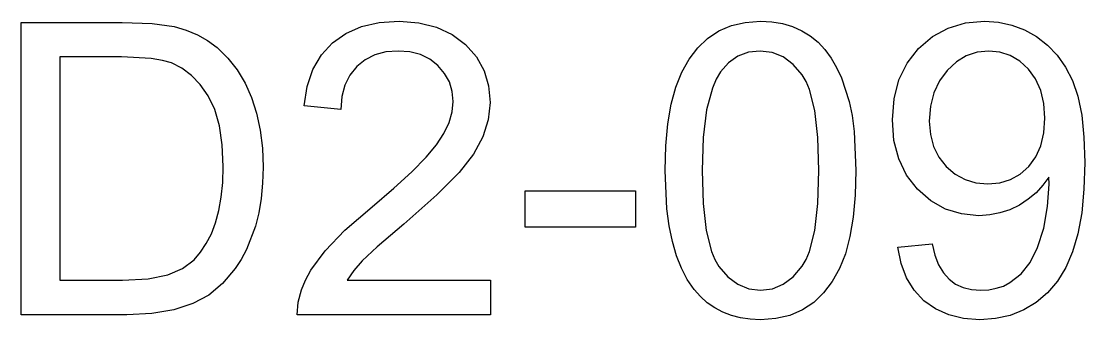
# Model space of a CAD drawing. Header units: millimetres. Extents: x 16 to 413, y -322 to -17.
# Drawn here: x 402 to 412.68, y -130 to -127 of the extents above; entities that cross this region are included whole.
import ezdxf

# ---------------------------------------------------------------- set-up
doc = ezdxf.new("R2010")
doc.units = ezdxf.units.MM
doc.layers.add('engrave', color=5, linetype='Continuous')

msp = doc.modelspace()

# ---------------------------------------------------------------- linework, layer by layer
at = {"layer": 'engrave'}
for points in [[(406.713, -129.603), (406.713, -129.95), (404.772, -129.95), (404.78, -129.822), (404.814, -129.699), (404.856, -129.601), (404.91, -129.503), (405.051, -129.309), (405.251, -129.101), (405.523, -128.864), (405.743, -128.678), (405.924, -128.512), (406.067, -128.366), (406.17, -128.241), (406.244, -128.128), (406.297, -128.018), (406.328, -127.911), (406.339, -127.808), (406.329, -127.705), (406.3, -127.61), (406.252, -127.524), (406.185, -127.446), (406.103, -127.381), (406.009, -127.335), (405.903, -127.308), (405.786, -127.299), (405.662, -127.308), (405.551, -127.338), (405.453, -127.387), (405.369, -127.455), (405.3, -127.541), (405.251, -127.641), (405.221, -127.757), (405.21, -127.888), (404.84, -127.85), (404.872, -127.655), (404.93, -127.484), (405.015, -127.338), (405.126, -127.217), (405.261, -127.122), (405.417, -127.054), (405.595, -127.014), (405.794, -127), (405.994, -127.015), (406.172, -127.059), (406.329, -127.132), (406.463, -127.234), (406.571, -127.359), (406.648, -127.497), (406.694, -127.649), (406.709, -127.816), (406.691, -127.99), (406.637, -128.162), (406.541, -128.337), (406.398, -128.521), (406.175, -128.744), (405.842, -129.038), (405.575, -129.267), (405.425, -129.408), (405.341, -129.505), (405.273, -129.603), (406.713, -129.603)], [(408.467, -128.501), (408.474, -128.253), (408.494, -128.031), (408.527, -127.834), (408.574, -127.662), (408.634, -127.513), (408.707, -127.381), (408.794, -127.268), (408.893, -127.172), (409.005, -127.097), (409.132, -127.043), (409.271, -127.011), (409.425, -127), (409.539, -127.006), (409.647, -127.024), (409.747, -127.054), (409.84, -127.095), (409.925, -127.148), (410.003, -127.211), (410.072, -127.285), (410.134, -127.37), (410.189, -127.464), (410.238, -127.569), (410.317, -127.807), (410.346, -127.947), (410.366, -128.109), (410.383, -128.501), (410.376, -128.747), (410.356, -128.968), (410.323, -129.164), (410.277, -129.336), (410.217, -129.485), (410.144, -129.617), (410.058, -129.731), (409.959, -129.827), (409.846, -129.902), (409.72, -129.957), (409.579, -129.989), (409.425, -130), (409.321, -129.995), (409.224, -129.981), (409.132, -129.957), (409.046, -129.924), (408.965, -129.881), (408.89, -129.829), (408.821, -129.767), (408.758, -129.695), (408.689, -129.597), (408.63, -129.483), (408.58, -129.356), (408.54, -129.213), (408.508, -129.057), (408.485, -128.886), (408.467, -128.501)], [(410.804, -129.271), (411.15, -129.238), (411.177, -129.352), (411.214, -129.449), (411.262, -129.53), (411.319, -129.593), (411.385, -129.641), (411.46, -129.676), (411.544, -129.697), (411.637, -129.703), (411.718, -129.699), (411.793, -129.684), (411.864, -129.661), (411.929, -129.627), (412.043, -129.538), (412.134, -129.424), (412.208, -129.274), (412.269, -129.08), (412.309, -128.862), (412.323, -128.639), (412.321, -128.567), (412.262, -128.649), (412.193, -128.723), (412.114, -128.789), (412.025, -128.847), (411.929, -128.894), (411.83, -128.927), (411.727, -128.947), (411.619, -128.954), (411.444, -128.937), (411.283, -128.888), (411.135, -128.805), (411.002, -128.689), (410.892, -128.547), (410.813, -128.383), (410.765, -128.198), (410.749, -127.992), (410.766, -127.779), (410.815, -127.589), (410.898, -127.42), (411.013, -127.273), (411.153, -127.153), (411.31, -127.068), (411.483, -127.017), (411.673, -127), (411.814, -127.01), (411.948, -127.039), (412.076, -127.087), (412.197, -127.154), (412.309, -127.24), (412.406, -127.341), (412.489, -127.46), (412.558, -127.594), (412.612, -127.753), (412.651, -127.944), (412.674, -128.166), (412.681, -128.421), (412.674, -128.688), (412.651, -128.927), (412.613, -129.136), (412.559, -129.318), (412.491, -129.475), (412.407, -129.611), (412.309, -129.729), (412.195, -129.826), (412.069, -129.902), (411.933, -129.956), (411.786, -129.989), (411.629, -130), (411.465, -129.988), (411.316, -129.952), (411.183, -129.892), (411.066, -129.809), (410.968, -129.703), (410.891, -129.578), (410.837, -129.434), (410.804, -129.271)], [(402, -129.95), (402, -127.012), (403.012, -127.012), (403.314, -127.023), (403.535, -127.054), (403.657, -127.089), (403.769, -127.136), (403.872, -127.194), (403.966, -127.265), (404.075, -127.37), (404.169, -127.488), (404.249, -127.621), (404.314, -127.767), (404.364, -127.925), (404.4, -128.094), (404.422, -128.274), (404.429, -128.465), (404.424, -128.628), (404.409, -128.781), (404.385, -128.924), (404.351, -129.058), (404.262, -129.294), (404.209, -129.396), (404.15, -129.486), (404.022, -129.637), (403.883, -129.753), (403.722, -129.838), (403.532, -129.9), (403.311, -129.937), (403.06, -129.95), (402, -129.95)], [(408.838, -128.501), (408.848, -128.832), (408.88, -129.103), (408.933, -129.314), (408.967, -129.396), (409.007, -129.464), (409.097, -129.569), (409.196, -129.644), (409.306, -129.688), (409.425, -129.703), (409.544, -129.688), (409.654, -129.643), (409.753, -129.568), (409.843, -129.463), (409.882, -129.395), (409.917, -129.313), (409.97, -129.102), (410.001, -128.832), (410.012, -128.501), (410.001, -128.169), (409.97, -127.897), (409.917, -127.687), (409.882, -127.604), (409.843, -127.537), (409.753, -127.433), (409.653, -127.358), (409.542, -127.314), (409.421, -127.299), (409.303, -127.312), (409.197, -127.351), (409.104, -127.417), (409.024, -127.509), (408.98, -127.583), (408.943, -127.672), (408.884, -127.891), (408.849, -128.168), (408.838, -128.501)], [(412.281, -127.974), (412.27, -127.827), (412.239, -127.695), (412.188, -127.58), (412.115, -127.481), (412.028, -127.401), (411.933, -127.344), (411.829, -127.31), (411.717, -127.299), (411.601, -127.311), (411.492, -127.348), (411.392, -127.409), (411.299, -127.495), (411.221, -127.6), (411.165, -127.72), (411.131, -127.855), (411.12, -128.004), (411.131, -128.138), (411.163, -128.258), (411.215, -128.366), (411.29, -128.46), (411.379, -128.537), (411.479, -128.591), (411.588, -128.624), (411.707, -128.635), (411.827, -128.624), (411.936, -128.591), (412.033, -128.537), (412.119, -128.46), (412.19, -128.364), (412.24, -128.251), (412.27, -128.121), (412.281, -127.974)], [(402.389, -129.603), (403.016, -129.603), (403.275, -129.59), (403.472, -129.549), (403.62, -129.484), (403.735, -129.397), (403.801, -129.322), (403.858, -129.235), (403.909, -129.136), (403.951, -129.025), (403.985, -128.902), (404.009, -128.767), (404.023, -128.619), (404.028, -128.459), (404.019, -128.242), (403.99, -128.051), (403.943, -127.888), (403.877, -127.751), (403.797, -127.637), (403.709, -127.544), (403.613, -127.471), (403.509, -127.419), (403.419, -127.393), (403.305, -127.374), (403.006, -127.359), (402.389, -127.359), (402.389, -129.603)], [(407.06, -129.068), (407.06, -128.705), (408.168, -128.705), (408.168, -129.068), (407.06, -129.068)]]:
    msp.add_lwpolyline(points, close=True, dxfattribs=at)

doc.saveas('drawing.dxf')
